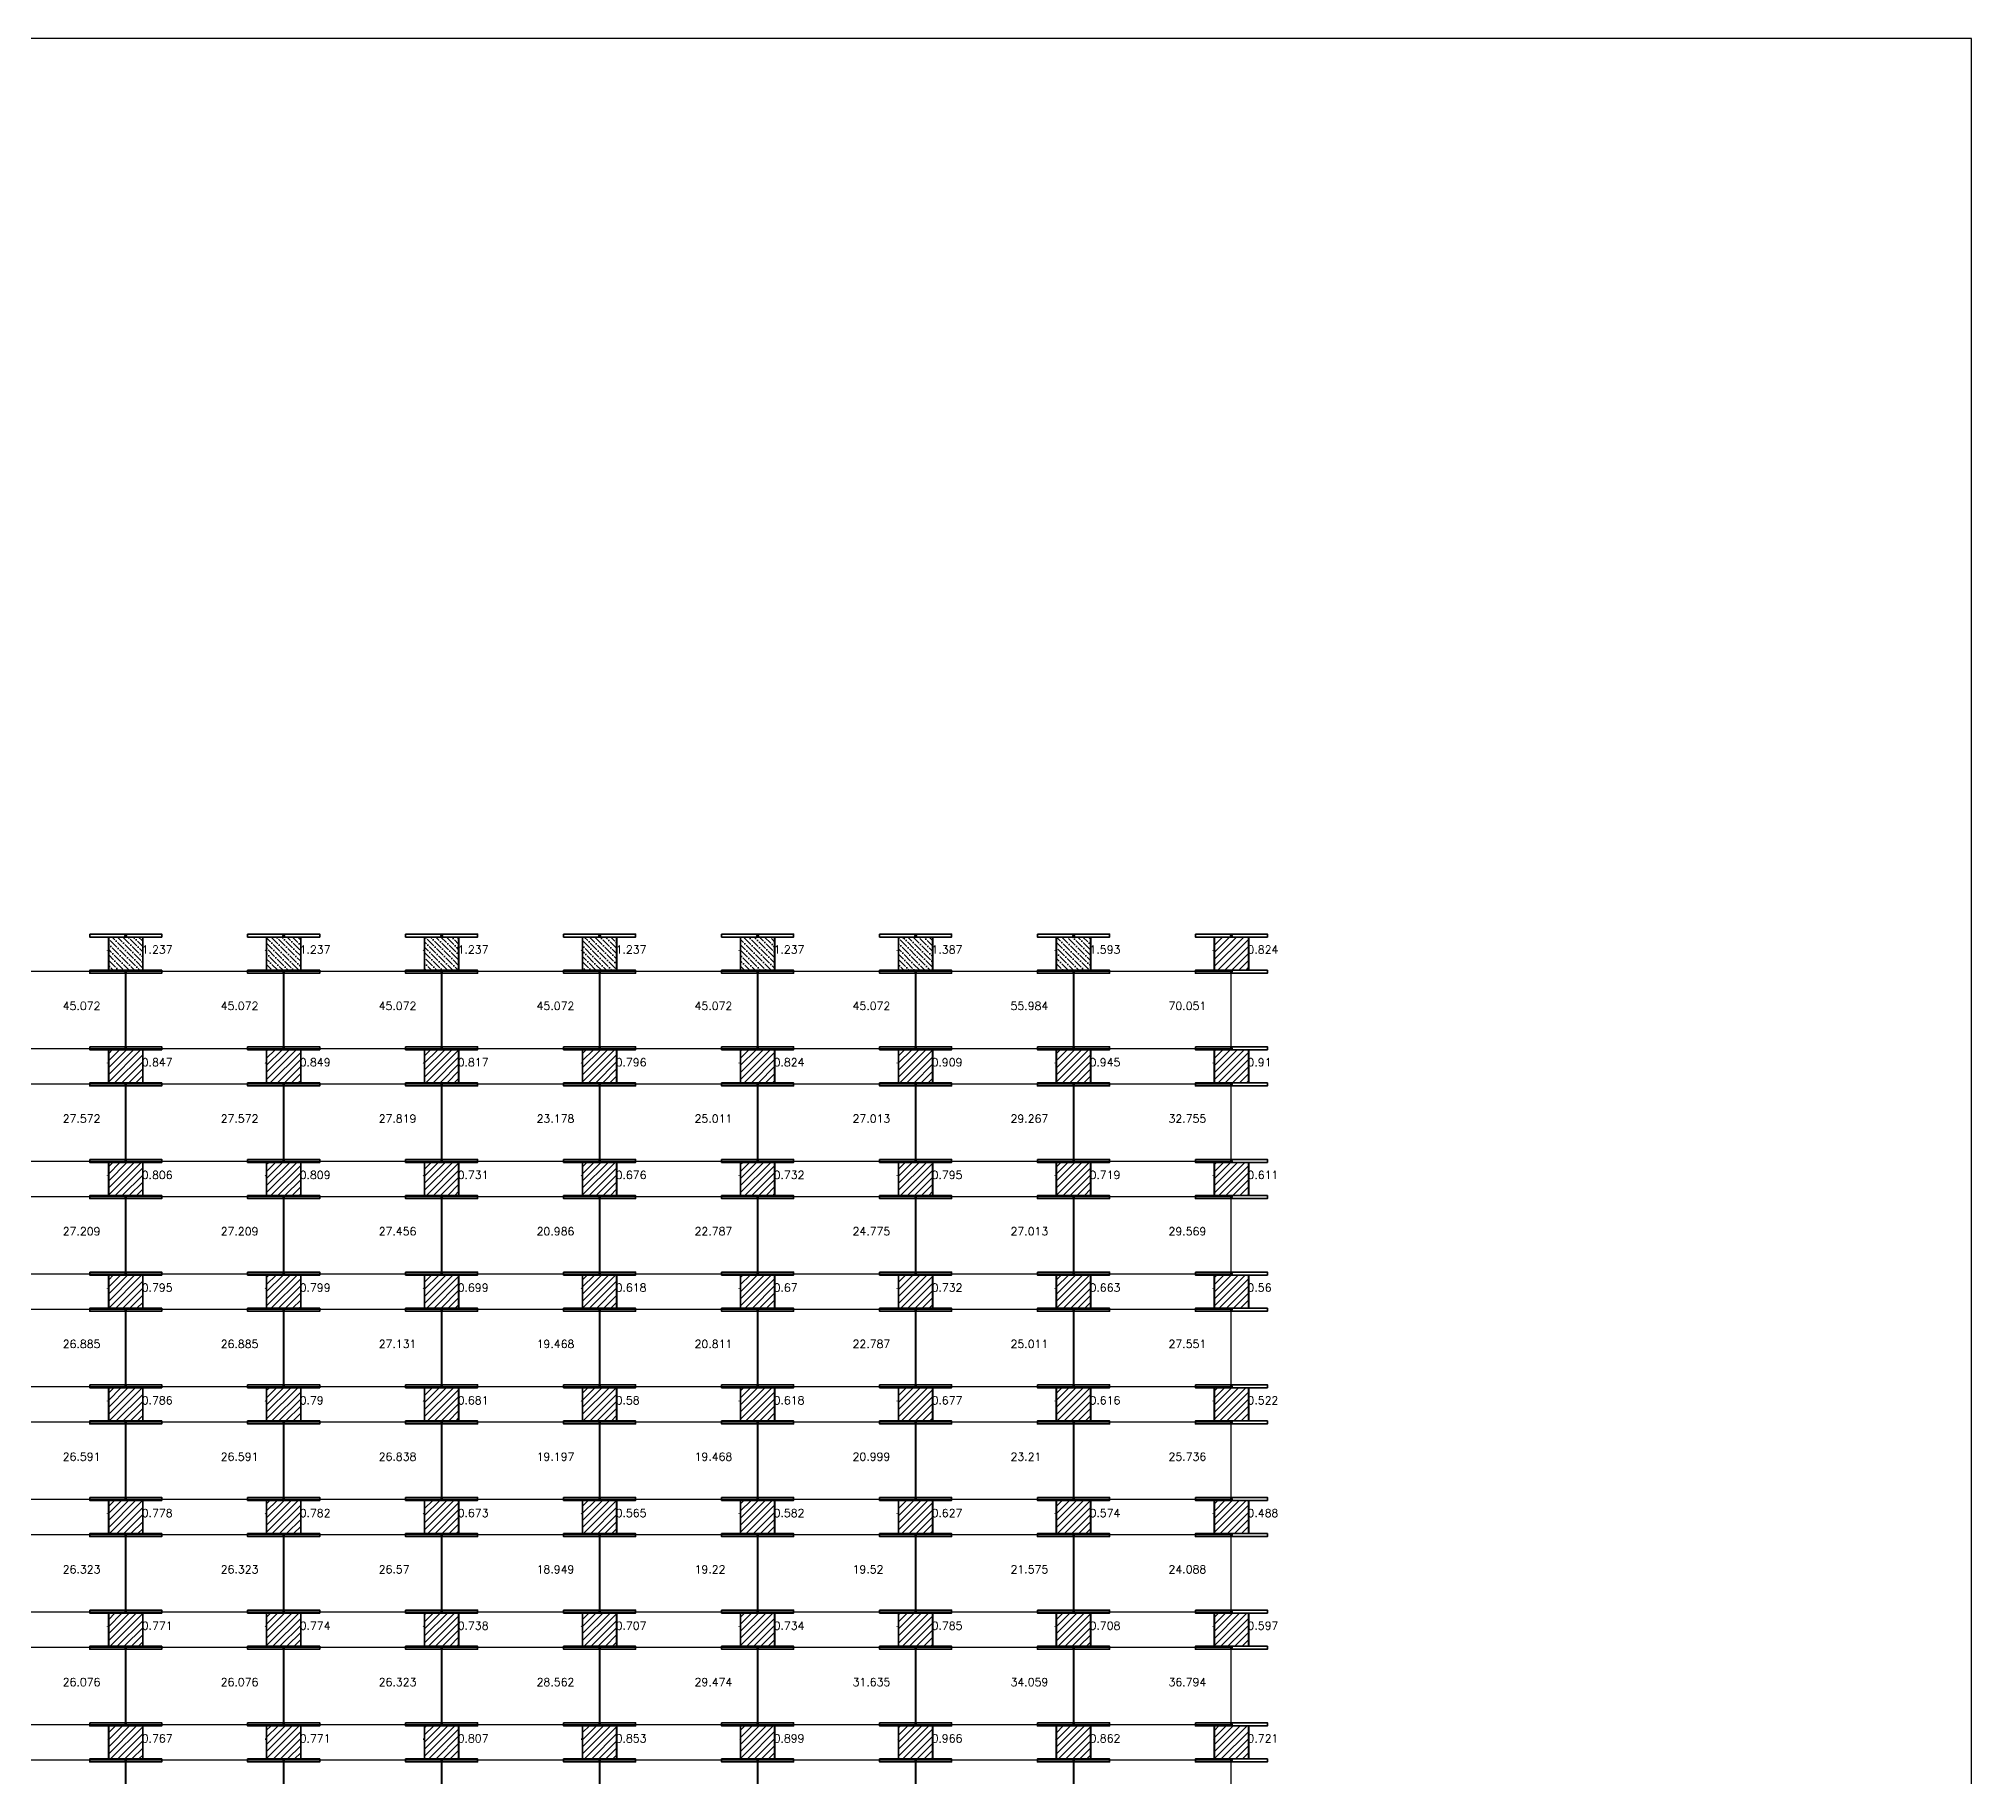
# Model space of a CAD drawing. Header units: inches. Extents: x 10029 to 14110, y 5718 to 7777.
# Drawn here: x 13144 to 14110, y 6737 to 7605 of the extents above; entities that cross this region are included whole.
import ezdxf

# ---------------------------------------------------------------- set-up
doc = ezdxf.new("R2010")
doc.units = ezdxf.units.IN
doc.header["$LTSCALE"] = 50
doc.header["$MEASUREMENT"] = 0
for name, color, linetype, lineweight in [('E-PANELS', 140, 'Continuous', 30), ('E2-ECOFEET', 254, 'Continuous', 35), ('E3-ECOFEET', 254, 'Continuous', 35), ('HATCH 1', 5, 'Continuous', 35), ('HATCH 2', 140, 'Continuous', 35)]:
    doc.layers.add(name, color=color, linetype=linetype, lineweight=lineweight)
doc.layers.add('EF3 TEXT', color=7, linetype='Continuous', plot=False)
doc.layers.add('IFI Perimeter', color=221, linetype='FENCE', plot=False)
doc.layers.get('E2-ECOFEET').off()
doc.styles.add('mytext', font='romans.shx')
doc.styles.get("Standard").update_dxf_attribs({"font": 'arial.ttf'})
doc.linetypes.add('FENCE', pattern='A,0.5,-0.1,["X",Standard,S=0.1,R=0,X=-0.035,Y=-0.05],-0.1', length=0.7)

# ---------------------------------------------------------------- blocks, each defined once
blk = doc.blocks.new('EF3_HATCH_2')
at = {"layer": 'HATCH 2'}
h = blk.add_hatch(dxfattribs=at)
h.set_pattern_fill('ANSI36', color=256, scale=15, angle=90)
h.set_pattern_definition([(135, (-119.168, -90.9187), (-3.64602, 0.994369), [4.6875, -0.9375, 0, -0.9375])])
h.paths.add_polyline_path([(-8.5, -8.25), (8.5, -8.25), (8.5, 8.25), (-8.5, 8.25)])
blk.add_lwpolyline([(-8.5, -8.25), (8.5, -8.25), (8.5, 8.25), (-8.5, 8.25)], close=True, dxfattribs=at)
blk = doc.blocks.new('EF3_HATCH_1')
at = {"layer": 'HATCH 1'}
h = blk.add_hatch(dxfattribs=at)
h.set_pattern_fill('ANSI31', color=256, scale=20)
h.set_pattern_definition([(45, (-119.168, -90.9187), (-1.767767, 1.767767), [])])
h.paths.add_polyline_path([(-8.5, -8.25), (8.5, -8.25), (8.5, 8.25), (-8.5, 8.25)])
blk.add_lwpolyline([(-8.5, -8.25), (8.5, -8.25), (8.5, 8.25), (-8.5, 8.25)], close=True, dxfattribs=at)
blk = doc.blocks.new('sw 345w 10deg')
at = {"layer": 'E-PANELS'}
blk.add_lwpolyline([(0, 0), (78.45, 0), (78.45, -38.82), (0, -38.82)], close=True, dxfattribs=at)
blk = doc.blocks.new('EF3')
at = {"layer": 'E3-ECOFEET', "color": 5}
for points in [[(0, 0), (0, -1.5), (9.41, -1.5), (9.41, -18.06), (0, -18.06), (0, -19.56), (36, -19.56), (36, -18.06), (26.59, -18.06), (26.59, -1.5), (36, -1.5), (36, 0), (0, 0)], [(8.84, -8.08), (8.88, -8.14)]]:
    blk.add_lwpolyline(points, dxfattribs=at)
at = {"layer": 'E3-ECOFEET'}
for points in [[(17.25, -1.03), (17.75, -1.03), (17.75, -0.53)], [(18.25, -0.53), (18.25, -1.03), (18.75, -1.03)], [(17.25, -18.53), (17.75, -18.53), (17.75, -19.03)], [(18.25, -19.03), (18.25, -18.53), (18.75, -18.53)]]:
    blk.add_lwpolyline(points, dxfattribs=at)

msp = doc.modelspace()

# ---------------------------------------------------------------- linework, layer by layer
at = {"layer": 'IFI Perimeter'}
msp.add_lwpolyline([(14110.37, 7605.43), (10029.37, 7605.43), (10029.37, 5718.47), (14110.37, 5718.47)], close=True, dxfattribs=at)

# ---------------------------------------------------------------- block references
at = {"layer": 'E-PANELS'}
for p in [(13109.25, 7139.43), (13188.2, 7139.43), (13267.15, 7139.43), (13346.1, 7139.43), (13425.05, 7139.43), (13504, 7139.43), (13582.95, 7139.43), (13661.9, 7139.43), (13109.25, 7083.11), (13188.2, 7083.11), (13267.15, 7083.11), (13346.1, 7083.11), (13425.05, 7083.11), (13504, 7083.11), (13582.95, 7083.11), (13661.9, 7083.11), (13109.25, 7026.8), (13188.2, 7026.8), (13267.15, 7026.8), (13346.1, 7026.8), (13425.05, 7026.8), (13504, 7026.8), (13582.95, 7026.8), (13661.9, 7026.8), (13109.25, 6970.49), (13188.2, 6970.49), (13267.15, 6970.49), (13346.1, 6970.49), (13425.05, 6970.49), (13504, 6970.49), (13582.95, 6970.49), (13661.9, 6970.49), (13109.25, 6914.17), (13188.2, 6914.17), (13267.15, 6914.17), (13346.1, 6914.17), (13425.05, 6914.17), (13504, 6914.17), (13582.95, 6914.17), (13661.9, 6914.17), (13109.25, 6857.86), (13188.2, 6857.86), (13267.15, 6857.86), (13346.1, 6857.86), (13425.05, 6857.86), (13504, 6857.86), (13582.95, 6857.86), (13661.9, 6857.86), (13109.25, 6801.54), (13188.2, 6801.54), (13267.15, 6801.54), (13346.1, 6801.54), (13425.05, 6801.54), (13504, 6801.54), (13582.95, 6801.54), (13661.9, 6801.54), (13109.25, 6745.23), (13188.2, 6745.23), (13267.15, 6745.23), (13346.1, 6745.23), (13425.05, 6745.23), (13504, 6745.23), (13582.95, 6745.23), (13661.9, 6745.23)]:
    msp.add_blockref('sw 345w 10deg', p, dxfattribs=at)
at = {"layer": 'E2-ECOFEET'}
for p in [(13169.95, 7157.95), (13248.9, 7157.95), (13327.85, 7157.95), (13406.8, 7157.95), (13485.75, 7157.95), (13564.7, 7157.95), (13643.65, 7157.95), (13722.6, 7157.95), (13169.95, 7101.64), (13248.9, 7101.64), (13327.85, 7101.64), (13406.8, 7101.64), (13485.75, 7101.64), (13564.7, 7101.64), (13643.65, 7101.64), (13722.6, 7101.64), (13169.95, 7045.33), (13248.9, 7045.33), (13327.85, 7045.33), (13406.8, 7045.33), (13485.75, 7045.33), (13564.7, 7045.33), (13643.65, 7045.33), (13722.6, 7045.33), (13169.95, 6989.01), (13248.9, 6989.01), (13327.85, 6989.01), (13406.8, 6989.01), (13485.75, 6989.01), (13564.7, 6989.01), (13643.65, 6989.01), (13722.6, 6989.01), (13169.95, 6932.7), (13248.9, 6932.7), (13327.85, 6932.7), (13406.8, 6932.7), (13485.75, 6932.7), (13564.7, 6932.7), (13643.65, 6932.7), (13722.6, 6932.7), (13169.95, 6876.38), (13248.9, 6876.38), (13327.85, 6876.38), (13406.8, 6876.38), (13485.75, 6876.38), (13564.7, 6876.38), (13643.65, 6876.38), (13722.6, 6876.38), (13169.95, 6820.07), (13248.9, 6820.07), (13327.85, 6820.07), (13406.8, 6820.07), (13485.75, 6820.07), (13564.7, 6820.07), (13643.65, 6820.07), (13722.6, 6820.07), (13169.95, 6763.75), (13248.9, 6763.75), (13327.85, 6763.75), (13406.8, 6763.75), (13485.75, 6763.75), (13564.7, 6763.75), (13643.65, 6763.75), (13722.6, 6763.75)]:
    msp.add_blockref('EF3', p, dxfattribs=at)
at = {"layer": 'HATCH 1'}
for p in [(13740.6, 7148.18), (13187.95, 7091.86), (13266.9, 7091.86), (13345.85, 7091.86), (13424.8, 7091.86), (13503.75, 7091.86), (13582.7, 7091.86), (13661.65, 7091.86), (13740.6, 7091.86), (13187.95, 7035.55), (13266.9, 7035.55), (13345.85, 7035.55), (13424.8, 7035.55), (13503.75, 7035.55), (13582.7, 7035.55), (13661.65, 7035.55), (13740.6, 7035.55), (13187.95, 6979.23), (13266.9, 6979.23), (13345.85, 6979.23), (13424.8, 6979.23), (13503.75, 6979.23), (13582.7, 6979.23), (13661.65, 6979.23), (13740.6, 6979.23), (13187.95, 6922.92), (13266.9, 6922.92), (13345.85, 6922.92), (13424.8, 6922.92), (13503.75, 6922.92), (13582.7, 6922.92), (13661.65, 6922.92), (13740.6, 6922.92), (13187.95, 6866.6), (13266.9, 6866.6), (13345.85, 6866.6), (13424.8, 6866.6), (13503.75, 6866.6), (13582.7, 6866.6), (13661.65, 6866.6), (13740.6, 6866.6), (13187.95, 6810.29), (13266.9, 6810.29), (13345.85, 6810.29), (13424.8, 6810.29), (13503.75, 6810.29), (13582.7, 6810.29), (13661.65, 6810.29), (13740.6, 6810.29), (13187.95, 6753.98), (13266.9, 6753.98), (13345.85, 6753.98), (13424.8, 6753.98), (13503.75, 6753.98), (13582.7, 6753.98), (13661.65, 6753.98), (13740.6, 6753.98)]:
    msp.add_blockref('EF3_HATCH_1', p, dxfattribs=at)
at = {"layer": 'HATCH 2'}
for p in [(13187.95, 7148.18), (13266.9, 7148.18), (13345.85, 7148.18), (13424.8, 7148.18), (13503.75, 7148.18), (13582.7, 7148.18), (13661.65, 7148.18)]:
    msp.add_blockref('EF3_HATCH_2', p, dxfattribs=at)

# ---------------------------------------------------------------- texts
at = {"layer": 'EF3 TEXT', "style": 'mytext'}
for s, p in [('1.237', (13195.95, 7148.18)), ('1.237', (13274.9, 7148.18)), ('1.237', (13353.85, 7148.18)), ('1.237', (13432.8, 7148.18)), ('1.237', (13511.75, 7148.18)), ('1.387', (13590.7, 7148.18)), ('1.593', (13669.65, 7148.18)), ('0.824', (13748.6, 7148.18)), ('45.072', (13156.48, 7120.02)), ('45.072', (13235.43, 7120.02)), ('45.072', (13314.38, 7120.02)), ('45.072', (13393.33, 7120.02)), ('45.072', (13472.28, 7120.02)), ('45.072', (13551.23, 7120.02)), ('55.984', (13630.18, 7120.02)), ('70.051', (13709.13, 7120.02)), ('0.847', (13195.95, 7091.86)), ('0.849', (13274.9, 7091.86)), ('0.817', (13353.85, 7091.86)), ('0.796', (13432.8, 7091.86)), ('0.824', (13511.75, 7091.86)), ('0.909', (13590.7, 7091.86)), ('0.945', (13669.65, 7091.86)), ('0.91', (13748.6, 7091.86)), ('27.572', (13156.48, 7063.7)), ('27.572', (13235.43, 7063.7)), ('27.819', (13314.38, 7063.7)), ('23.178', (13393.33, 7063.7)), ('25.011', (13472.28, 7063.7)), ('27.013', (13551.23, 7063.7)), ('29.267', (13630.18, 7063.7)), ('32.755', (13709.13, 7063.7)), ('0.806', (13195.95, 7035.55)), ('0.809', (13274.9, 7035.55)), ('0.731', (13353.85, 7035.55)), ('0.676', (13432.8, 7035.55)), ('0.732', (13511.75, 7035.55)), ('0.795', (13590.7, 7035.55)), ('0.719', (13669.65, 7035.55)), ('0.611', (13748.6, 7035.55)), ('27.209', (13156.48, 7007.39)), ('27.209', (13235.43, 7007.39)), ('27.456', (13314.38, 7007.39)), ('20.986', (13393.33, 7007.39)), ('22.787', (13472.28, 7007.39)), ('24.775', (13551.23, 7007.39)), ('27.013', (13630.18, 7007.39)), ('29.569', (13709.13, 7007.39)), ('0.795', (13195.95, 6979.23)), ('0.799', (13274.9, 6979.23)), ('0.699', (13353.85, 6979.23)), ('0.618', (13432.8, 6979.23)), ('0.67', (13511.75, 6979.23)), ('0.732', (13590.7, 6979.23)), ('0.663', (13669.65, 6979.23)), ('0.56', (13748.6, 6979.23)), ('26.885', (13156.48, 6951.08)), ('26.885', (13235.43, 6951.08)), ('27.131', (13314.38, 6951.08)), ('19.468', (13393.33, 6951.08)), ('20.811', (13472.28, 6951.08)), ('22.787', (13551.23, 6951.08)), ('25.011', (13630.18, 6951.08)), ('27.551', (13709.13, 6951.08)), ('0.786', (13195.95, 6922.92)), ('0.79', (13274.9, 6922.92)), ('0.681', (13353.85, 6922.92)), ('0.58', (13432.8, 6922.92)), ('0.618', (13511.75, 6922.92)), ('0.677', (13590.7, 6922.92)), ('0.616', (13669.65, 6922.92)), ('0.522', (13748.6, 6922.92)), ('26.591', (13156.48, 6894.76)), ('26.591', (13235.43, 6894.76)), ('26.838', (13314.38, 6894.76)), ('19.197', (13393.33, 6894.76)), ('19.468', (13472.28, 6894.76)), ('20.999', (13551.23, 6894.76)), ('23.21', (13630.18, 6894.76)), ('25.736', (13709.13, 6894.76)), ('0.778', (13195.95, 6866.6)), ('0.782', (13274.9, 6866.6)), ('0.673', (13353.85, 6866.6)), ('0.565', (13432.8, 6866.6)), ('0.582', (13511.75, 6866.6)), ('0.627', (13590.7, 6866.6)), ('0.574', (13669.65, 6866.6)), ('0.488', (13748.6, 6866.6)), ('26.323', (13156.48, 6838.45)), ('26.323', (13235.43, 6838.45)), ('26.57', (13314.38, 6838.45)), ('18.949', (13393.33, 6838.45)), ('19.22', (13472.28, 6838.45)), ('19.52', (13551.23, 6838.45)), ('21.575', (13630.18, 6838.45)), ('24.088', (13709.13, 6838.45)), ('0.771', (13195.95, 6810.29)), ('0.774', (13274.9, 6810.29)), ('0.738', (13353.85, 6810.29)), ('0.707', (13432.8, 6810.29)), ('0.734', (13511.75, 6810.29)), ('0.785', (13590.7, 6810.29)), ('0.708', (13669.65, 6810.29)), ('0.597', (13748.6, 6810.29)), ('26.076', (13156.48, 6782.13)), ('26.076', (13235.43, 6782.13)), ('26.323', (13314.38, 6782.13)), ('28.562', (13393.33, 6782.13)), ('29.474', (13472.28, 6782.13)), ('31.635', (13551.23, 6782.13)), ('34.059', (13630.18, 6782.13)), ('36.794', (13709.13, 6782.13)), ('0.767', (13195.95, 6753.98)), ('0.771', (13274.9, 6753.98)), ('0.807', (13353.85, 6753.98)), ('0.853', (13432.8, 6753.98)), ('0.899', (13511.75, 6753.98)), ('0.966', (13590.7, 6753.98)), ('0.862', (13669.65, 6753.98)), ('0.721', (13748.6, 6753.98))]:
    msp.add_text(s, height=4, dxfattribs=at).set_placement(p)

doc.saveas('drawing.dxf')
